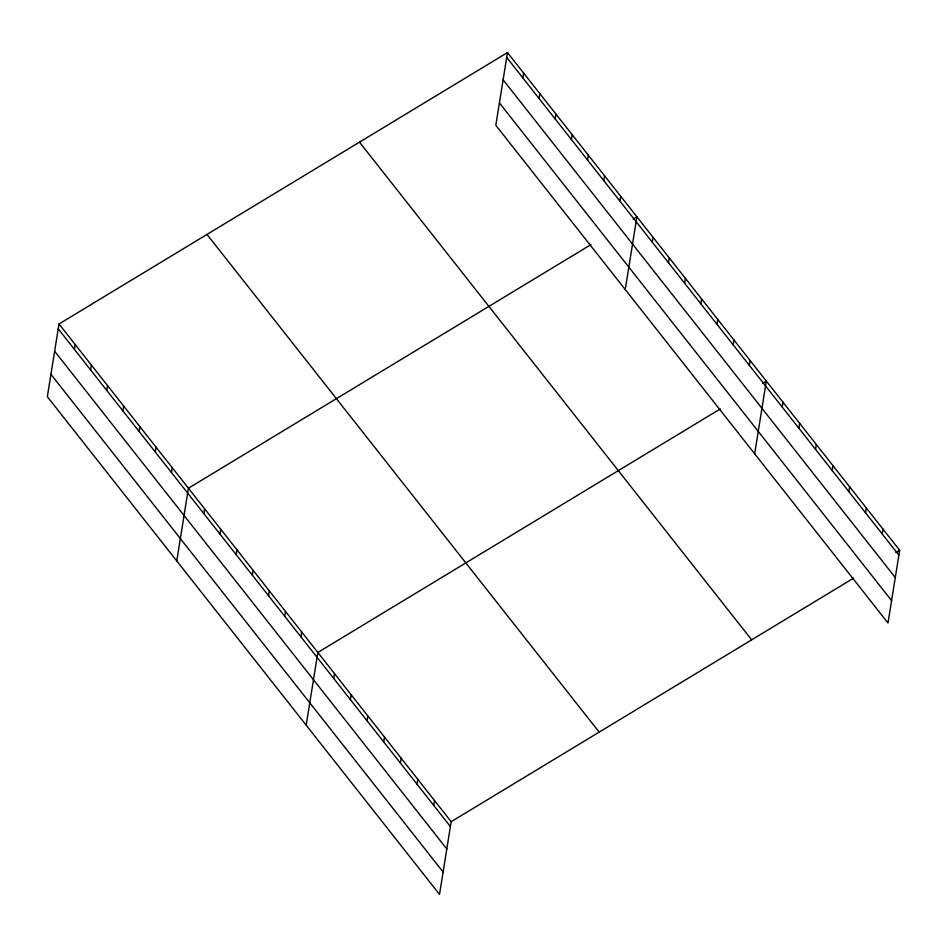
<?xml version="1.0" encoding="UTF-8"?>
<svg xmlns="http://www.w3.org/2000/svg" width="947" height="947" viewBox="0 0 947 947"><rect width="100%" height="100%" fill="white"/><g stroke="black" fill="none" stroke-linecap="round" stroke-linejoin="round"><path stroke-width="1.42" d="M58.998 323.992L47.35 396.722L439.526 894.418L451.174 821.688L58.998 323.992L507.474 52.582L899.65 550.278L888.002 623.008L495.826 125.312L507.474 52.582M74.399 349.36L75.18 344.519M90.581 369.886L91.35 365.045M106.751 390.413L107.532 385.583M122.932 410.951L123.702 406.109M139.114 431.477L139.884 426.635M155.284 452.003L156.066 447.173M171.466 472.541L172.236 467.7M176.769 560.955L188.417 488.226L590.881 244.669M203.818 513.594L204.588 508.764M220 534.132L220.769 529.29M236.17 554.658L236.951 549.816M252.352 575.184L253.121 570.354M268.522 595.722L269.303 590.881M284.704 616.248L285.473 611.407M300.886 636.775L301.655 631.945M306.189 725.201L317.837 652.471L720.3 408.915M333.723 678.466L334.504 673.625M350.39 699.62L351.171 694.778M367.057 720.762L367.838 715.932M383.724 741.915L384.506 737.086M400.392 763.069L401.173 758.239M522.886 77.95L523.655 73.108M417.059 784.223L417.84 779.381M539.056 98.476L539.837 93.646M433.726 805.376L434.507 800.535M555.238 119.014L556.007 114.173M571.408 139.54L572.189 134.699M587.59 160.067L588.359 155.237M603.772 180.605L604.541 175.763M619.942 201.131L620.723 196.289M625.245 289.545L636.893 216.827L633.164 219.077M652.294 242.195L653.075 237.354M668.475 262.721L669.245 257.88M684.657 283.248L685.427 278.418M700.827 303.786L701.609 298.944M717.009 324.312L717.779 319.47M733.179 344.838L733.961 340.009M749.361 365.376L750.131 360.535M754.664 453.791L766.312 381.061L762.584 383.322M782.198 407.056L782.98 402.215M798.866 428.21L799.647 423.368M815.533 449.363L816.314 444.522M832.212 470.505L832.981 465.675M848.879 491.659L849.648 486.829M865.546 512.812L866.316 507.983M882.213 533.966L882.983 529.124M451.174 821.688L853.638 578.132M895.921 552.539L899.65 550.278M506.704 57.424L898.881 555.12M503.117 79.82L895.282 577.528M499.412 102.903L891.589 600.611M359.481 142.145L751.658 639.841M207.002 234.43L599.167 732.126M58.229 328.822L450.393 826.53M54.63 351.23L446.806 848.938M50.937 374.314L443.113 872.021"/></g></svg>
